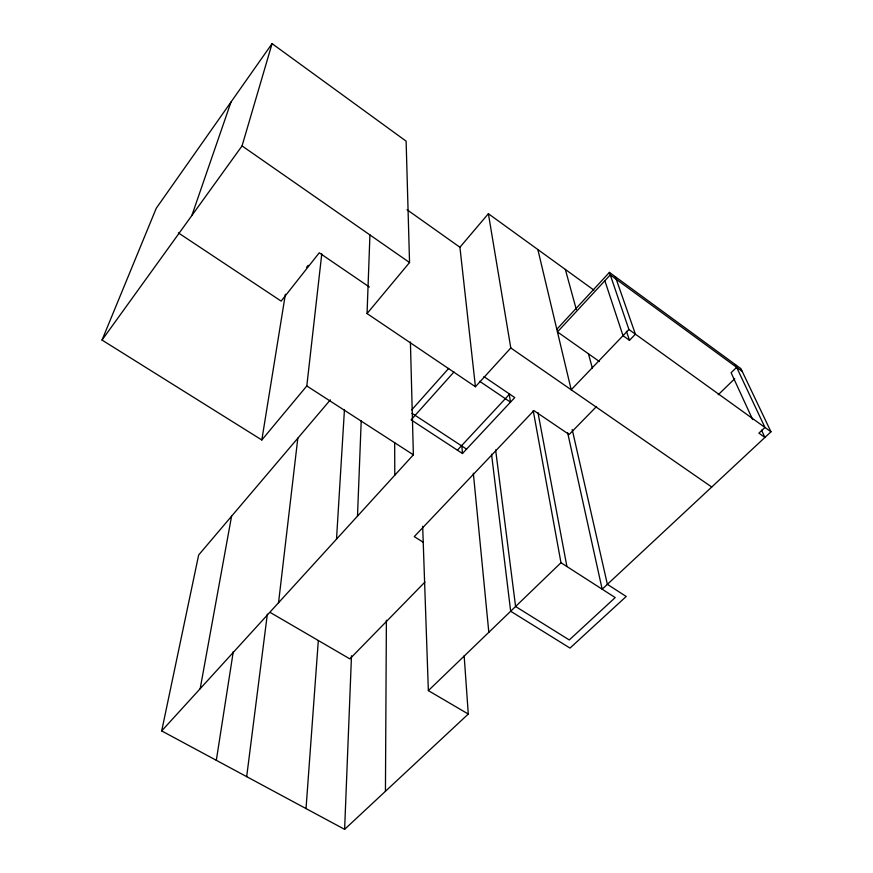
<?xml version="1.0" encoding="UTF-8"?>
<svg xmlns="http://www.w3.org/2000/svg" width="873" height="873" viewBox="0 0 873 873"><rect width="100%" height="100%" fill="white"/><g stroke="black" fill="none" stroke-linecap="round" stroke-linejoin="round"><path stroke-width="1.31" d="M385.44 791.287L386.39 620.223M475.436 386.739L459.918 247.245L488.378 213.721L510.792 347.956L475.436 386.739L367.053 313.56L369.934 234.892M330.365 399.856L198.662 554.988L161.691 730.919L344.617 829.35L351.492 655.765M357.494 516.118L361.215 420.721M336.52 539.132L344.442 409.797M306.03 808.584L318.307 640.727M367.053 313.56L409.546 262.522L406.12 141.153L272.07 43.65L156.267 208.243L102.032 340.066L261.824 439.981L306.805 385.953L321.777 253.879M278.542 602.741L297.824 438.181M246.677 776.654L267.356 614.079M216.318 760.318L233.298 651.542M261.824 439.981L285.384 294.245M200.179 688.699L231.574 516.216M102.032 340.066L242.05 145.922L272.07 43.65M191.874 215.489L231.018 102.01M306.488 267.476L308.18 265.337M411.707 409.895L448.678 368.417M411.903 418.942L453.96 371.974M161.691 730.919L413.376 454.822L410.408 341.998M556.821 329.274L609.409 272.398L740.904 368.646L770.968 431.786L602.163 589.199L567.614 432.572M457.408 450.173L509.614 394.083M411.096 419.848L462.483 453.502L514.754 397.575L483.926 376.634M609.409 272.398L628.92 329.503L571.204 389.773L537.855 249.536M604.858 280.746L623.006 335.679L629.488 340.328L635.413 334.173L615.4 276.785M424.911 582.095L349.866 658.886L270.455 612.606M596.575 406.447L569.131 434.525L533.905 410.594L414.239 536.622L423.361 542.319M736.626 367.337L731.105 372.727L752.657 419.575M718.217 394.76L734.75 378.696M344.617 829.35L468.288 714.038L428.359 690.619L560.979 562.725L533.207 410.539M560.979 562.725L615.203 597.579L569.272 639.953L515.583 606.495L495.624 449.922M306.805 385.953L413.376 454.822M411.991 413.289L466.564 449.137M178.354 232.884L281.15 301.098L319.245 252.821L369.388 287.042M479.67 381.294L510.476 402.158L509.254 394.301M510.792 347.956L711.735 487.025M242.05 145.922L409.546 262.522M599.435 361.542L557.454 331.926L610.271 274.908L742.225 371.429M407.025 209.727L459.918 247.245M628.92 329.503L770.968 431.786M488.378 213.721L593.891 290.109M735.328 364.565L764.966 427.454L758.899 433.139L764.901 437.438L761.518 430.16M626.454 331.347L629.488 340.328M565.355 269.441L576.344 309.609M588.446 353.794L592.396 368.242M572.197 429.505L607.379 584.332L626.203 596.477L570.004 648.093L510.661 611.242L491.543 454.222M537.964 412.602L566.915 566.544M473.341 473.21L488.825 632.303M461.784 445.437L462.483 453.502M464.152 655.787L468.288 714.038M422.674 526.321L428.359 690.619M394.672 442.655L394.782 475.218"/></g></svg>
